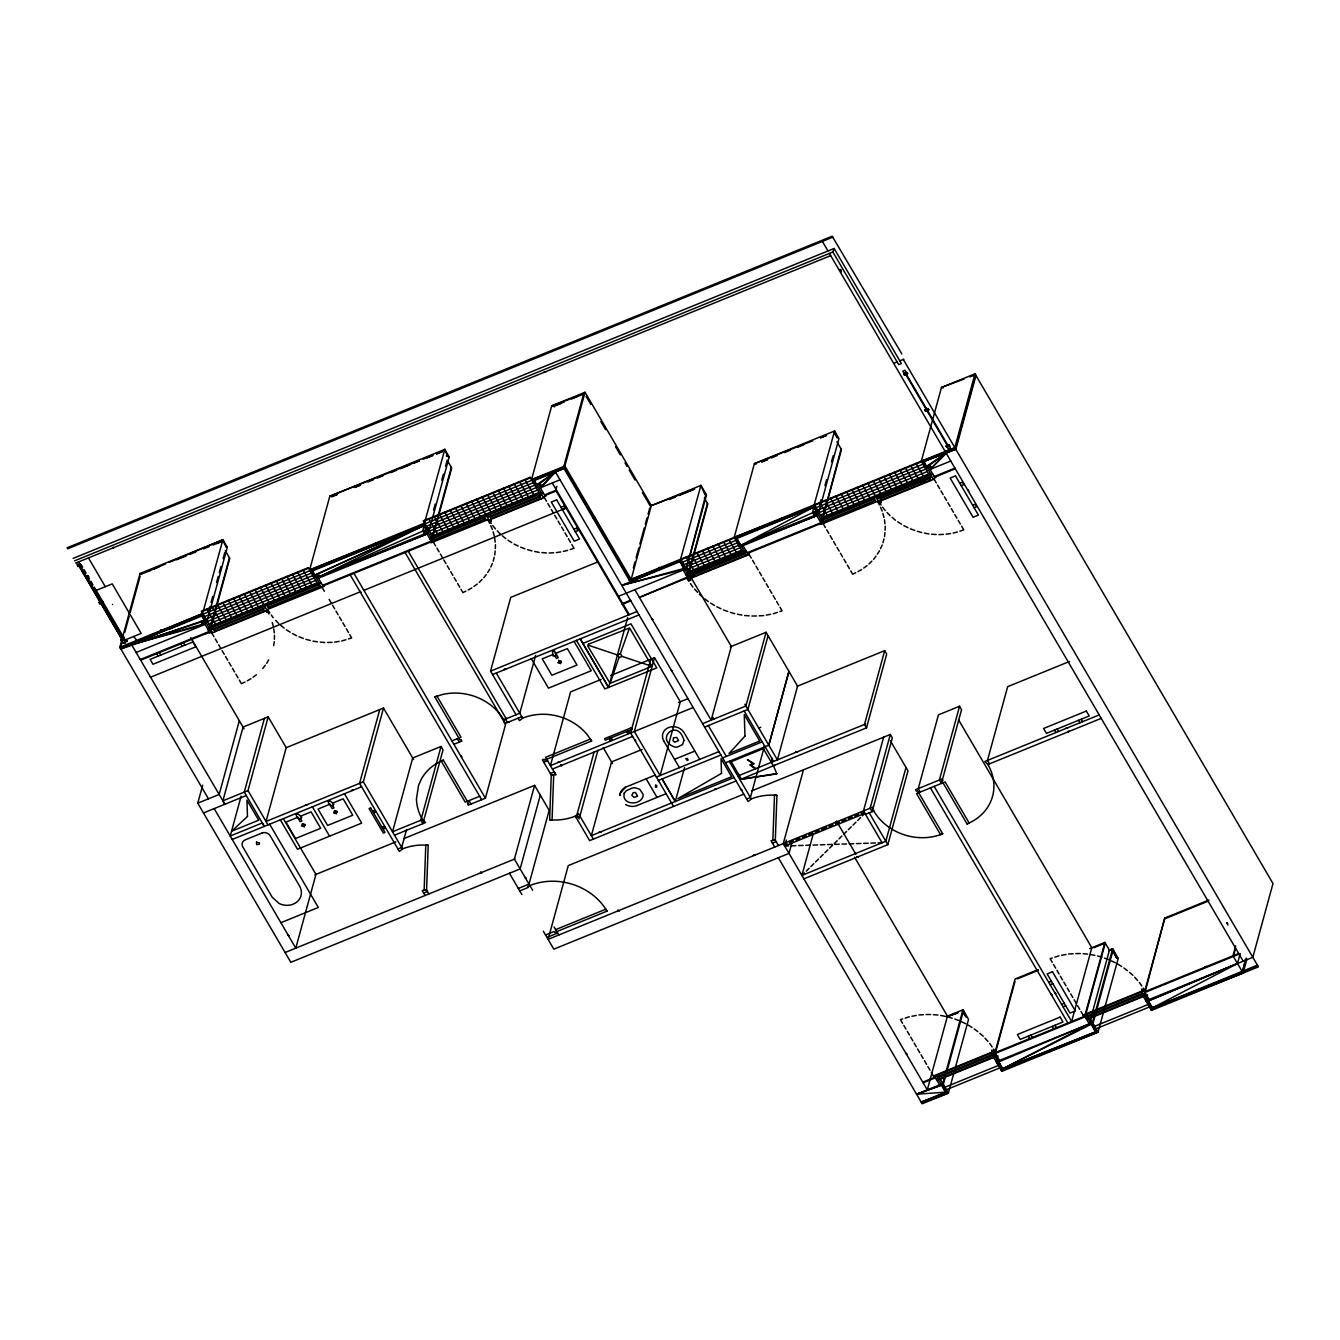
<?xml version="1.0" encoding="UTF-8"?>
<svg xmlns="http://www.w3.org/2000/svg" width="1340" height="1340" viewBox="0 0 1340 1340"><rect width="100%" height="100%" fill="white"/><g stroke="black" fill="none" stroke-linecap="round" stroke-linejoin="round"><path stroke-width="1.5" d="M274.399 639.297L274.432 635.277M425.132 895.472L422.267 890.581L426.589 890.028L424.16 889.81L425.785 845.038L428.214 845.272L426.589 890.028L428.884 893.948M555.581 774.453L551.259 774.989L553.688 775.224L552.063 819.98L549.635 819.762L551.259 774.989L542.382 759.813L543.99 759.16L544.559 760.149L591.61 740.986L590.454 739.027L545.564 757.318L555.916 775.023M774.738 847.064L771.003 840.666L775.307 840.13L772.879 839.895L774.503 795.139L776.932 795.357L775.307 840.13L778.473 845.54M495.197 551.008L494.762 554.961M884.953 532.617L884.517 536.569M885.12 530.221L885.221 526.235M495.365 548.613L495.465 544.61M273.661 645.612L274.332 641.693M548.211 474.93L548.747 472.584M493.22 561.125L494.192 557.273M882.976 542.733L883.948 538.881M208.47 798.808L119.863 647.27L140.047 573.503L222.892 539.752L227.297 547.306L207.131 621.056L203.915 622.363L201.05 621.408L120.868 648.979L202.223 614.926L222.892 539.752L169.309 562.365M123.716 636.282L120.433 648.242L202.223 614.926L205.489 620.52L207.131 621.056L202.273 621.827L202.692 624.222L205.087 624.373L206.192 620.386M124.804 632.296L129.159 616.35M130.248 612.363L140.064 576.468M208.37 612.413L209.995 606.434M211.1 602.447L212.725 596.468M216.544 582.515L218.185 576.535M219.274 572.548L220.916 566.569M223.093 558.596L224.735 552.599M229.425 557.708L209.241 631.475L140.281 659.548M140.667 660.184L209.609 632.111L229.793 558.344L225.271 550.606M540.305 795.156L520.138 868.906L290.814 962.304L197.767 803.163L202.675 785.223M239.341 720.702L219.157 794.452L197.767 803.163M119.863 647.27L202.725 613.519L205.489 620.52L131.555 644.624L224.885 804.251L222.876 800.818L243.059 727.067L268.184 716.833L286.107 747.502M241.133 796.161L230.229 836.026L262.288 822.961L264.298 826.395L244.265 792.107L264.432 718.357M268.034 824.87L248.001 790.583L268.184 716.833M329.808 496.219L309.624 569.986L312.505 570.924L423.758 525.615L444.813 449.386L329.808 496.219L419.085 460.809M427.56 529.099L427.008 533.99L318.418 578.227M444.31 450.793L444.813 449.386L449.218 456.923L429.034 530.69L426.17 529.736L423.758 525.615L318.116 573.738L317.245 576.217L314.046 577.523L312.505 570.924L314.9 575.044L317.748 574.793L317.882 577.322L427.008 533.99L428.649 528.01M433.557 510.071L435.182 504.091M441.731 480.172L443.373 474.193M445.55 466.219L447.192 460.24L451.714 467.978L431.53 541.729L322.94 585.965L317.245 576.217L314.531 576.1L311.265 570.522L424.127 524.56L427.393 530.138L422.954 531.042L317.882 577.322L426.472 533.086L424.613 533.856L422.954 531.042L423.758 525.615L311.265 570.522L314.046 577.523M379.756 709.58L359.589 783.347L399.37 851.403L402.536 848.907A51.339 44.471 15.3 0 1 421.564 845.038L428.214 845.272M363.324 781.823L383.508 708.056L286.207 747.687L266.04 821.437L363.324 781.823L402.536 848.907M451.329 467.342L431.162 541.092L322.572 585.329M406.59 829.494L401.682 847.433L397.947 848.957M441.028 746.464L420.861 820.231L422.854 823.648L443.038 749.898L441.028 746.464L412.703 758.005L392.519 831.771L422.452 819.577L425.534 822.559L394.529 835.188M516.051 714.773L490.541 671.139L510.724 597.389L597.456 562.063M556.82 486.37L555.731 490.356L628.561 614.926M585.044 392.268L651.324 505.632L631.14 579.382L564.877 466.035L585.044 392.268L551.712 405.853L531.544 479.603L534.409 480.557L564.006 468.498L533.186 480.139L535.95 487.14L539.149 485.834L540.02 483.355L555.681 471.898M479.653 796.278L465.215 802.158L441.178 761.019L443.306 760.149L468.498 803.246L467.442 803.682L468.296 805.156L485.398 798.188L505.582 724.421L404.613 551.745M535.615 655.428L519.786 713.249L503.756 719.781A51.355 44.488 15.3 0 0 442.133 694.589L434.813 696.934L460.005 740.015L461.077 739.58L461.931 741.054L453.908 744.32M403.541 838.723L534.593 785.357L514.409 859.124L532.583 890.212M633.351 567.858L634.976 561.879M636.081 557.892L638.795 547.926M639.9 543.94L644.255 527.994M645.344 524.007L646.986 518.027M648.074 514.041L649.716 508.061M627.673 617.623L608.578 687.386L580.22 638.862L608.645 687.487M594.173 751.807L576.167 817.601L579.919 816.077L597.908 750.283M650.788 659.23L630.604 732.98L673.551 806.429M704.907 494.494L700.92 485.415L679.882 561.661L621.726 585.346L686.331 568.73L706.515 494.979L700.92 485.415L650.252 506.068L694.639 489.05L679.112 495.515M654.523 657.706L634.339 731.456L660.118 775.525L680.284 701.775L654.523 657.706L610.688 675.544M618.544 596.333L686.331 568.73L705.979 494.058M707.453 503.371L687.269 577.138L639.381 597.439L687.655 577.774L707.822 504.007L704.337 498.044M675.276 801.488L662.111 778.959L675.276 801.488L684.556 767.586M730.3 646.851L766.078 632.279L745.894 706.029L702.596 723.667M768.071 635.713L747.904 709.463L704.606 727.101M621.726 585.346L684.74 568.26L680.754 559.182L689.916 574.843L743.365 553.085L734.203 537.407L754.387 463.657L834.569 430.994L813.514 507.24L812.71 512.65L814.368 515.465L816.764 515.615L818.405 509.635M819.494 505.649L821.119 499.669M824.938 485.717L826.579 479.72M831.487 461.781L833.128 455.801M747.519 553.386L821.286 523.354L841.085 448.95M764.587 745.693L750.4 797.518L746.665 799.042M725.727 762.745L768.792 745.207L788.908 671.323M768.792 745.207L788.975 671.457M771.354 762.36L772.443 758.373M803.464 769.83L783.28 843.58L927.28 1089.889L947.464 1016.122L854.585 857.248M788.657 845.892L784.721 846.026L786.362 840.046M792.292 841.419L789.009 853.379L553.822 949.172L543.37 931.283M905.991 767.468L885.824 841.235L801.889 875.405L813.346 833.547M797.233 686.264L884.685 650.654L864.518 724.421L866.511 727.838L773.364 765.777L763.348 748.641L731.271 761.706L741.389 779.227L776.882 773.917L773.565 766.011M866.511 727.838L886.695 654.087L884.685 650.654M929.407 475.08L921.3 461.211L941.467 387.461L974.984 373.81L954.817 447.56L630.068 579.818L680.251 560.589L684.74 568.26M955.387 448.548L921.3 461.211L922.942 461.764L955.387 448.548L975.57 374.781M1243.202 961.216L946.191 453.205L929.776 464.98L928.905 467.459L925.705 468.766L922.942 461.764L955.822 449.285L975.989 375.518M883.646 737.168L863.479 810.934L882.072 842.76L878.152 842.894M751.422 791.019L890.329 734.454L870.146 808.204L872.156 811.638L873.764 810.985A51.372 44.488 15.3 0 0 942.707 833.815L917.515 790.734L916.443 791.169L915.589 789.696L942.053 778.925L942.908 780.399L941.836 780.835L967.028 823.916L969.172 823.045L945.119 781.923L916.526 793.565L940.579 834.703L942.707 833.832M803.899 878.839L887.817 844.652L908.001 770.902L890.43 740.853M959.557 706.247L939.374 780.014L941.384 783.448L961.55 709.681L959.557 706.247L938.436 714.856L918.252 788.607L920.262 792.041M962.957 1009.807L942.791 1083.574L916.594 1094.227L945.487 1092.167L948.368 1093.122L968.552 1019.355L962.957 1009.807L946.124 1016.675M939.976 1078.767L948.368 1093.122L921.602 1102.803L946.727 1092.569L943.31 1084.479L963.494 1010.712L962.422 1011.147L965.118 1015.753M1038.031 969.658L1015.1 979.004L994.917 1052.754L1084.73 1016.189L1104.897 942.422L1089.621 948.653M1014.933 981.634L995.302 1053.391L1085.099 1016.825L1105.282 943.058L1093.809 947.732M997.881 1055.82L996.24 1061.799L1092.452 1022.604L1112.636 948.854L1108.783 950.428M993.426 1056.992L1001.818 1071.347L1002.689 1068.868L998.635 1061.95L996.759 1062.704L997.865 1058.717M1089.654 1017.814L1098.046 1032.168L1096.405 1031.616L1002.689 1068.868L998.635 1061.933L997.831 1062.268L1001.818 1071.347L1098.046 1032.168L1118.213 958.401L1112.636 948.854L1108.8 950.462M1208.965 900.045L1164.778 918.034L1144.595 991.801L1238.679 953.477M1145.516 990.444L1164.778 918.034M1147.543 994.866L1145.918 1000.846L1252.816 957.296L1273 883.546L974.984 373.81M1147.526 997.764L1146.437 1001.75L1147.509 1001.315L1151.998 1008.97L1151.495 1010.394L1143.104 996.039M1235.698 945.839L1232.967 955.805L1243.084 973.091L1151.998 1008.97L1148.313 1000.98L1146.437 1001.75L1237.49 963.544L1240.22 953.577M1144.963 992.438L1233.353 956.442L1235.53 948.469M1245.346 959.423L1242.498 972.12L1152.367 1007.915L1151.998 1008.97L1257.825 965.872M1242.498 972.12L1246.317 958.167M1243.084 973.091L1246.903 959.139M815.156 515.146L813.95 513.053L818.79 512.299L813.95 513.053L814.368 515.465L818.79 512.299L838.974 438.532L834.569 430.994L834.066 432.418L837.332 437.996L834.569 430.994M610.538 682.11L618.996 657.505M168.455 628.678L202.223 614.926L120.868 648.979M314.9 575.044L318.116 573.738L319.757 576.552L423.758 525.615L314.9 575.044L314.531 576.1L317.748 574.793L318.953 576.887L317.882 577.322M776.932 795.357A51.406 44.521 15.3 0 0 751.254 798.992L748.089 801.488L555.447 471.981L536.821 484.661L535.95 487.14M950.78 461.027L930.077 469.452L946.191 453.205L926.576 466.286L925.705 468.749M216.728 543.554L222.406 541.176L222.892 539.752L224.969 545.011M700.435 486.839L700.92 485.415M832.877 252.004L834.117 248.47L901.385 363.542L898.704 364.631L832.877 252.004L74.588 560.823M620.303 653.702L629.096 629.214M879.543 550.774L877.399 554.157M490.775 566.988L492.433 563.37M489.787 569.165L487.643 572.548M880.531 548.596L882.189 544.978M266.744 663.3L268.67 659.799M486.253 574.542L483.824 577.758M876.008 556.15L873.579 559.366M262.791 668.426L265.286 665.226M540.322 487.844L555.447 471.981L540.322 487.844L560.036 479.82M930.077 469.452L946.191 453.205M479.218 582.414L482.099 579.5M622.028 656.399L619.147 657.572L617.606 654.925L620.487 653.753L622.028 656.399L650.503 665.829M868.973 564.023L871.854 561.125M801.889 875.405L804.436 872.909M810.884 866.561L813.799 863.697M815.558 861.955L818.489 859.074M820.231 857.349L823.162 854.468M829.594 848.136L832.525 845.255M838.957 838.924L841.889 836.043M857.684 820.482L860.598 817.618M862.357 815.876L864.903 813.38L865.473 814.351L872.156 811.638L892.34 737.871L890.329 734.454M806.194 871.184L809.125 868.303M824.921 852.743L827.835 849.861M834.284 843.53L837.198 840.649M843.631 834.318L846.562 831.437M848.321 829.711L851.235 826.83M852.994 825.105L855.925 822.224M256.409 674.774L253.026 677.236M471.898 587.942L468.163 589.985M473.941 586.468L477.325 584.022M861.654 569.55L857.935 571.594M863.697 568.076L867.08 565.648M250.948 678.66L247.331 680.821M133.715 636.466L136.697 640.403M1108.967 950.747L1112.636 948.854M1002.689 1068.868L1092.452 1022.604L1091.112 1024.279L1002.689 1068.868L1096.405 1031.616L1092.988 1023.525L1113.172 949.759L1116.572 957.865L1118.213 958.401M465.868 591.124L462.92 592.598L460.994 589.298M855.624 572.75L852.676 574.224L850.749 570.907M245.019 681.96L241.434 683.718L239.291 680.05M563.57 467.76L630.269 581.861L680.251 560.589L683.936 568.579L686.331 568.73M148.271 571.259L155.926 568.026M159.745 566.401L165.49 563.989M202.725 613.519L120.433 648.242L122.041 647.589M996.776 1062.704L1092.251 1022.705M1148.313 1000.98L1237.49 963.544L1152.367 1007.915L1148.313 1000.98L1152.367 1007.915L1257.406 965.135M536.821 484.661L539.652 484.427L541.662 486.169L540.02 483.355L536.821 484.661L534.409 480.557L536.452 485.733L539.149 485.834L544.844 495.582L556.1 490.993M926.576 466.286L929.776 464.98L931.434 467.794L929.558 468.548L929.407 466.035L926.576 466.286L924.165 462.166L926.208 467.342L928.905 467.459L934.617 477.191L955.303 468.766M943.31 1084.479L916.594 1094.227L943.31 1084.479L941.434 1085.233L945.487 1092.167L921.166 1102.066L946.727 1092.569L942.238 1084.914L945.487 1092.167M1091.916 1023.961L1092.988 1023.525L1091.112 1024.279L1095.165 1031.214L1091.916 1023.961L1096.405 1031.616L1002.32 1069.923L997.831 1062.268M67 547.842L832.173 236.209L901.837 353.928M67.57 548.831L832.894 237.13M73.147 558.378L834.117 248.47M75.877 563.018L78.49 561.845L79.914 564.291M78.541 561.929L830.683 255.622M77.636 564.91L79.78 564.039M77.971 566.602L79.043 566.167L99.964 601.962L98.892 602.397M81.439 565.178L80.099 565.731L101.019 601.526L102.359 600.973M96.195 590.404L112.225 583.871L141.186 633.418L125.156 639.951L94.269 587.121M150.13 570.606L140.616 574.475L140.047 573.503M153.933 569.065L159.627 566.736M176.746 559.768L186.26 555.899M190.062 554.341L195.774 552.013M203.379 548.914L209.09 546.603M212.892 545.045L222.406 541.176M337.194 494.427L331.449 496.755L337.261 494.443M354.397 487.408L360.142 485.08M367.797 481.965L373.525 479.619M377.361 478.062L383.089 475.733M390.744 472.618L396.489 470.273M400.308 468.715L409.873 464.829M413.708 463.255L419.437 460.927M427.091 457.811L432.837 455.466M436.656 453.908L442.401 451.58L436.538 453.875M564.375 401.899L555.195 405.635L561.058 403.474M571.711 398.918L577.222 396.673M578.059 396.322L583.754 394.01M103.079 602.196L99.612 603.62L99.043 602.631L102.694 601.543M99.746 603.854L100.818 603.419L121.739 639.214L120.684 639.649M103.23 602.447L101.89 603L122.811 638.795L124.151 638.242M124.302 638.493L120.818 639.9L121.387 640.889L124.603 639.582L124.034 638.594M125.541 641.324L127.267 640.604M123.213 642.865L125.357 641.994M201.67 611.727L308.585 568.194M423.574 521.344L530.489 477.81M564.877 466.035L531.544 479.603L564.375 467.442L533.186 480.139L536.452 485.733L539.652 484.427L539.802 486.939L541.662 486.185M203.111 614.172L310.009 570.639M425.014 523.806L531.913 480.256M204.534 616.618L311.45 573.085M426.438 526.252L533.354 482.702M205.958 619.063L312.873 575.53M427.879 528.697L534.777 485.164M204.568 623.469L202.692 624.222L201.05 621.408L204.25 620.102L202.223 614.926M207.398 621.525L314.314 577.976M429.303 531.143L536.218 487.609M136.144 652.463L205.087 624.373L131.555 644.624L202.692 624.222M208.822 623.971L315.738 580.421M430.743 533.588L537.642 490.055M210.263 626.417L317.161 582.883M432.167 536.034L539.082 492.5M209.224 628.041L319.339 583.185M431.128 537.658L541.243 492.819M321.231 583.017L207.901 629.18L209.241 633.167L212.189 631.978L210.045 628.309M429.805 538.797L543.135 492.651M210.899 629.767L265.421 607.573M487.325 517.19L541.863 494.979M213.881 629.767L263.595 609.516M490.306 517.19L540.02 496.939M544.476 494.946L556.435 490.072M320.796 586.836L268.419 608.159L266.694 605.228M433.657 540.857L486.052 519.535L484.326 516.587M214.735 631.24L264.449 610.99M491.16 518.664L540.874 498.413M211.82 633.033L267.933 610.169L269.826 612.899M487.81 519.719L488.246 520.456L544.375 497.592M266.493 612.011L267.347 611.66M490.005 520.975L490.859 520.624M893.663 363.341L897.13 361.934M899.81 360.845L903.813 359.204M560.957 507.207L563.638 506.118L565.061 508.564L562.381 509.652M150.599 677.202L360.142 591.861M363.894 590.337L566.049 508.011M904.131 373.324L906.275 372.453M906.225 375.2L905.522 374.58C900.564 376.272 911.25 371.934 906.594 374.145L906.761 374.982M592.9 517.944L594.776 517.173M573.838 529.25L576.518 528.161L577.942 530.606L575.262 531.695M669.414 499.468L675.226 497.106M761.74 461.865L767.452 459.536M771.254 457.995L776.966 455.667M784.57 452.568L790.282 450.24M797.903 447.141L803.615 444.813M820.75 437.845L826.462 435.517M925.689 408.499L925.856 409.353C921.2 411.564 931.886 407.209 926.928 408.918L926.225 408.281M927.414 411.447L926.711 410.81C921.752 412.519 932.439 408.164 927.783 410.375L927.933 411.229M946.877 444.729L947.028 445.583C942.372 447.794 953.058 443.44 948.1 445.148L947.413 444.512M948.502 449.235L950.646 448.364M681.055 559.684L734.504 537.926M814.687 505.264L921.585 461.731M629.281 580.153L629.85 581.125L680.251 560.589M682.479 562.147L735.928 540.372M816.11 507.709L923.025 464.176M683.903 564.592L737.369 542.817M817.551 510.155L924.449 466.621M685.343 567.038L738.792 545.263M818.975 512.617L925.89 469.067M685.795 567.825L683.936 568.579L679.882 561.661M822.492 518.614L814.385 504.761L817.149 511.746L813.514 507.224L737.084 538.362L740.333 545.615L735.844 537.96L741.12 545.296L812.71 512.65L817.149 511.746L813.882 506.168L734.203 537.407L735.844 537.96L739.261 546.05L816.228 514.711L816.764 515.615L739.781 546.955M929.558 468.548L931.434 467.794M686.767 569.483L740.233 547.708M820.415 515.062L927.313 471.512M688.207 571.929L741.656 550.17M821.839 517.508L928.754 473.975M688.861 573.051L742.31 551.276M820.884 519.267L930.999 474.427M685.929 574.827L745.794 550.455M819.561 520.406L932.891 474.26M689.631 574.374L743.097 552.616M876.728 498.179L930.178 476.42M686.784 576.301L746.665 551.929M931.618 476.605L877.097 498.798L930.462 476.889L929.675 475.566M622.011 603.72L630.453 600.27M747.151 552.75L820.918 522.717M934.231 476.554L954.918 468.129M689.765 576.301L744.822 553.872M880.062 498.798L929.776 478.548M622.38 604.357L630.822 600.906M690.954 576.434L692.964 575.614M823.43 522.483L875.807 501.143L874.099 498.195M921.15 482.685L923.159 481.864M687.269 578.83L690.217 577.641L688.073 573.956M748.742 553.805L745.811 554.995L743.667 551.326M690.619 577.774L745.693 555.346M880.933 500.272L930.63 480.022M686.851 578.093L687.705 579.567L749.177 554.525M877.566 501.328L878.001 502.065L934.131 479.201M689.464 580.086L690.318 579.751M879.76 502.584L880.615 502.249M490.541 671.139L637.019 611.492M434.813 696.934L436.941 696.063L460.994 737.184L451.898 740.886M959.792 483.254L962.472 482.166L963.896 484.611L961.216 485.7M492.55 674.573L639.013 614.909M552.75 654.59L542.264 658.861L551.862 675.26L576.987 665.042L567.389 648.627L555.748 653.384M582.883 643.418L630.989 623.837L656.751 667.906L604.843 688.911L576.468 640.386M557.792 662.697L559.132 662.144M560.12 661.742L561.46 661.206M222.876 800.818L248.001 790.6M203.496 812.961L246.259 795.541M972.673 505.281L975.352 504.192L976.776 506.637L974.096 507.726M601.141 679.43L570.606 691.875L550.422 765.643L693.149 707.52M521.796 716.666L504.694 723.634L503.756 719.781M591.61 740.986L587.288 734.772A51.372 44.488 15.3 0 0 522.667 718.139L519.485 720.652L518.061 718.19M232.222 839.46L361.582 786.764M297.597 817.383L285.956 822.124L295.554 838.522L320.679 828.288L311.081 811.889L300.596 816.16M329.673 804.318L318.032 809.058L327.613 825.457L352.738 815.222L343.157 798.824L332.672 803.096M301.483 825.943L302.823 825.406M303.812 825.005L305.135 824.452M333.56 812.894L334.899 812.341M335.871 811.94L337.211 811.404M678.442 702.529L687.923 698.659M543.822 762.259L547.558 760.735M552.432 769.059L632.614 736.414M550.405 773.532L554.14 772.007M314.9 874.836L395.836 841.872M642.078 749.462L611.543 761.907L591.359 835.658L734.086 777.535M674.556 759.344L694.857 751.07M280.897 922.691L318.317 907.465L269.642 824.217M758.775 728.072L760.785 727.252M624.892 787.451L655.226 775.106M656.365 777.049L718.91 751.589M658.375 780.483L720.92 755.006M549.635 819.762A51.372 44.488 15.3 0 0 575.312 816.127L578.478 813.631L593.369 839.091M722.629 757.954L762.192 741.841M636.969 805.558L666.097 793.699M423.708 893.026L427.443 891.502M285.085 952.505L514.811 858.957M737.821 776.011L865.59 723.985M736.096 780.969L589.617 840.615L575.312 816.127M739.831 779.444L776.781 773.532M740.099 779.629L774.704 765.24M743.7 794.168L568.26 865.606L548.094 939.374L872.826 807.115L873.764 810.985M1069.303 661.558L1007.663 686.666L987.479 760.417L989.49 763.85L1101.212 718.357M518.312 888.453L529.015 884.099L549.182 810.332L534.593 785.357M519.753 890.899L528.295 887.415L527.726 886.427L529.87 885.556A57.503 49.798 15.3 0 1 607.02 911.133L605.881 909.173L555.631 929.625M545.514 934.968L554.056 931.484L554.643 932.456L607.02 911.133M772.426 843.111L776.162 841.587M546.938 937.414L557.641 933.059M1099.202 714.923L984.816 761.505L987.881 764.504A51.372 44.488 15.3 0 1 967.028 823.916M784 844.803L787.082 843.563M789.478 842.575L793.498 840.951M795.893 839.962L799.913 838.337M802.308 837.349L806.328 835.725M808.724 834.736L812.744 833.111M815.139 832.123L819.142 830.499M821.554 829.51L826.629 827.45M829.041 826.462L833.044 824.837M835.457 823.849L839.46 822.224M841.872 821.236L845.875 819.611M848.287 818.623L852.29 816.998M854.702 816.01L858.705 814.385M861.118 813.397L864.183 812.157M784.721 846.026L864.903 813.38M987.881 764.504L989.49 763.85M1017.378 978.853L1038.4 970.294M1165.147 918.671L1207.407 901.468M1048.734 982.337L1051.398 981.249M1050.158 984.8L1052.838 983.694M1061.615 1004.38L1064.278 1003.292M1063.039 1006.826L1065.719 1005.737M992.253 1050.778L993.107 1050.443M1141.915 989.825L1142.785 989.473M933.394 1076.003L994.866 1050.962L995.721 1052.436M1083.072 1015.033L1144.544 990.009L1145.399 991.466M936.895 1075.182L991.952 1052.754M1086.556 1014.229L1141.613 991.801M933.829 1076.724L936.76 1075.534L938.904 1079.202M995.302 1051.699L992.354 1052.888L994.498 1056.556M1083.491 1015.77L1086.438 1014.581L1088.582 1018.249M1144.963 990.746L1142.032 991.935L1144.176 995.603M922.757 1082.15L935.052 1077.142M976.341 1060.325L978.334 1059.505M937.749 1076.64L992.806 1054.228M1087.427 1015.687L1142.484 993.275M1233.353 956.442L1239.048 954.114M923.126 1082.787L935.421 1077.779M935.906 1078.6L995.788 1054.228M1085.584 1017.646L1145.449 993.275M936.777 1080.074L996.642 1055.686M1086.438 1019.12L1146.32 994.732M940.261 1079.253L993.711 1057.478M1089.939 1018.3L1143.389 996.525M944.934 1087.243L998.384 1065.467M1094.612 1026.289L1148.062 1004.514M946.358 1089.688L999.824 1067.913M1096.036 1028.735L1149.486 1006.96M948.368 1093.122L922.171 1103.792L778.322 857.734M354.715 487.475L360.544 485.147M422.954 459.268L432.669 455.416M761.857 461.898L767.669 459.587M1098.046 1032.168L1002.32 1069.94L998.635 1061.95M812.693 440.793L754.387 463.657L756.028 464.193M820.465 437.744L826.294 435.467M739.261 546.05L816.764 515.615L741.12 545.296L813.514 507.24L735.844 537.96L813.882 506.168L815.926 511.344L812.71 512.65L815.591 513.605L821.286 523.354L841.47 449.587L836.947 441.848M955.822 449.285L922.942 461.764L926.208 467.342L929.407 466.035L930.63 468.112L929.776 464.98M576.82 396.54L551.712 405.853L554.593 406.791M964.197 379.002L941.467 387.461L943.109 387.997M969.875 376.892L973.677 375.485M957.765 1012.805L948.218 1016.29L957.799 1012.856M570.136 549.551L574.006 548.278L571.862 544.61M957.413 531.98L953.142 533.035M773.247 613.754L777.401 612.397M779.897 611.576L782.091 610.839L780.014 607.288M1054.848 957.179L1059.002 955.822M905.17 1018.132L909.324 1016.775M567.658 550.371L563.37 551.427M959.909 531.159L963.762 529.886L961.618 526.218M1052.352 958L1050.141 958.736L1052.218 962.288M902.691 1018.953L900.48 1019.69L902.557 1023.241M345.954 639.75L341.734 640.956M348.45 638.946L351.666 637.924L349.723 634.607M201.05 621.408L205.489 620.52L202.273 621.827L203.496 623.904L203.915 622.363L209.609 632.111M1061.615 955.303L1065.987 954.482M911.937 1016.256L916.309 1015.435M560.756 551.913L556.351 552.616M950.512 533.521L946.107 534.225M766.262 615.094L770.634 614.273M1068.6 953.996L1073.105 953.728M918.938 1014.95L923.444 1014.682M763.632 615.579L759.127 615.847M334.699 642.111L339.104 641.391M549.149 553.018L553.655 552.767M938.904 534.627L943.41 534.375M756.43 615.998L751.908 616.031M1075.819 953.577L1080.341 953.544M926.141 1014.531L930.663 1014.497M791.37 845.808L795.893 845.657M798.59 845.557L803.112 845.406M805.826 845.322L810.348 845.172M813.062 845.071L817.584 844.92M820.298 844.837L824.82 844.686M827.517 844.585L832.04 844.434M834.753 844.351L839.276 844.2M841.989 844.1L846.512 843.949M849.225 843.865L853.731 843.714M856.444 843.614L860.967 843.463M863.68 843.379L868.203 843.229M870.916 843.128L875.439 842.977M324.783 642.53L320.243 642.145M327.496 642.463L332.019 642.363M427.008 533.99L424.613 533.856L424.194 531.444L429.034 530.69L424.194 531.444L425.4 533.521L425.835 531.997L431.53 541.729M931.635 534.208L936.174 534.526M541.879 552.582L546.419 552.918M744.638 615.512L749.177 615.847M1083.072 953.728L1087.611 954.063M933.394 1014.698L937.933 1015.017M317.513 641.827L313.007 641.156M921.719 532.549L917.314 531.277M924.416 533.086L928.905 533.973M531.947 550.941L527.558 549.668M534.643 551.477L539.149 552.365M734.739 613.67L730.35 612.346M737.419 614.206L741.924 615.094M1090.325 954.465L1094.813 955.37M940.647 1015.435L945.152 1016.323M947.849 1016.859L952.221 1018.182M1097.51 955.906L1101.899 957.229M305.889 639.331L310.327 640.47M914.701 530.406L910.413 528.814M446.337 455.969L449.218 456.923M727.737 611.476L723.433 609.918M524.945 548.797L520.657 547.189M225.673 546.754L227.297 547.306M1104.512 958.1L1108.817 959.641M954.834 1019.053L959.139 1020.611M589.131 645.495L617.572 655.025M299.055 636.735L303.292 638.476M296.509 635.696L292.505 633.552M903.83 525.665L907.95 527.625M716.833 606.785L720.954 608.745M514.074 544.057L518.195 546.017M1111.296 960.83L1115.416 962.79M961.618 1021.784L965.738 1023.743M290.16 632.179L286.325 629.783M708.341 601.593L704.79 598.88M710.619 603.067L714.438 605.496M507.961 540.171L511.763 542.616M1117.811 964.063L1121.613 966.509M1123.908 967.966L1127.459 970.679M968.133 1025.016L971.952 1027.462M974.23 1028.936L977.781 1031.632M897.716 521.796L901.535 524.225M755.961 768.624L750.903 765.073L754.152 763.75L747.368 759.646L753.013 763.599L749.764 764.939L755.375 768.858M280.697 625.361L284.214 628.125M500.289 534.04L497.257 530.875M890.045 515.649L887.013 512.483M892.088 517.374L895.505 520.255M702.73 597.171L699.346 594.273M1129.503 972.404L1132.903 975.285M502.332 535.766L505.75 538.63M979.842 1033.358L983.225 1036.255M275.705 620.386L278.737 623.569M985 1038.199L987.949 1041.431M885.238 510.54L882.524 507.173M1134.678 977.245L1137.626 980.478M694.622 589.097L697.571 592.33M495.482 528.931L492.768 525.548M654.958 569.684L656.181 571.309M271.3 615.01L273.176 617.723M989.691 1043.391L992.119 1046.942M993.576 1049.069L994.866 1050.962M878.805 501.746L881.067 505.029M1139.369 982.438L1141.781 985.989M1143.255 988.116L1144.544 990.009M687.705 579.567L688.995 581.46M690.452 583.587L692.881 587.138M489.05 520.121L491.311 523.421M167.802 627.74L168.941 629.398L201.854 615.998L204.25 620.102M903.277 359.422L1258.411 966.844L1151.495 1010.394L1147.509 1001.315M907.515 373.458L906.946 372.486L903.746 373.793L904.316 374.764M928.134 408.717L928.704 409.705M949.323 444.964L949.893 445.935L946.676 447.242L946.107 446.254M906.409 372.704L904.986 370.259L902.842 371.13L904.282 373.575M949.356 446.153L950.78 448.599L948.653 449.469L947.212 447.024M906.192 374.011L947.983 445.5M1226.921 923.193L1227.993 925.035M905.656 374.228L947.447 445.718M924.918 410.023L925.505 411.012M840.431 270.01L841.503 271.853M822.375 241.418L827.969 250.965M829.393 253.411L945.186 451.48M1081.213 719.228L1082.636 721.674M1078.533 720.317L1079.956 722.763M935.404 476.873L935.839 477.609L932.908 478.799L930.747 475.131M933.695 478.481L936.275 482.886M937.565 485.08L939.708 488.765M940.998 490.959L943.142 494.628M944.432 496.839L946.576 500.507M947.866 502.718L950.026 506.386M951.3 508.597L953.46 512.265M954.733 514.459L956.894 518.144M958.184 520.339L960.328 524.007M927.313 468.112L931.283 474.913M929.206 477.576L930.932 480.507M915.957 463.389L924.047 477.258M924.332 477.744L925.102 479.067M910.597 465.566L918.704 479.435M918.989 479.921L919.759 481.244M905.254 467.744L913.361 481.613M913.646 482.099L914.416 483.422M1057.143 729.01L1058.583 731.472M1054.479 730.099L1055.903 732.561M899.91 469.921L908.018 483.79M908.302 484.276L909.073 485.599M894.567 472.099L902.674 485.968M902.959 486.454L903.729 487.777M889.224 474.276L897.331 488.145M897.616 488.631L898.386 489.954M883.881 476.454L891.988 490.323M892.273 490.808L893.043 492.132M878.538 478.631L886.645 492.5M886.913 492.986L887.7 494.309M873.177 480.809L881.284 494.678M881.569 495.163L882.34 496.487M879.492 497.827L881.218 500.758M880.246 501.16L878.973 501.679M879.978 501.26L881.017 502.902L879.241 501.562M867.834 482.986L875.941 496.855M876.226 497.324L878.37 501.009L820.918 524.409L820.482 523.672M862.491 485.164L870.598 499.033M857.148 487.341L865.255 501.21M851.805 489.519L859.912 503.388M1144.159 991.064L1149.117 999.54M1143.573 990.394L1142.3 990.913M1143.305 990.511L1141.529 989.171L1142.568 990.813M1144.712 995.385L1147.526 1000.193M1141.328 991.315L1143.053 994.247M846.461 491.696L854.568 505.565M1113.892 953.259L1116.572 957.865M1104.897 942.422L1109.436 950.16L1089.253 1023.911L1084.294 1015.452M841.118 493.874L849.225 507.743M835.775 496.051L843.882 509.92M830.432 498.229L838.522 512.098M958.535 719.798L1091.815 947.749L1071.631 1021.516L934.164 786.379M825.072 500.406L833.179 514.259M819.728 502.584L827.835 516.436M821.705 519.535L823.849 523.22M817.199 512.952L821.169 519.753M823.48 524.275L825.406 527.575M826.696 529.786L828.84 533.454M830.13 535.648L832.291 539.333M833.564 541.528L835.725 545.212M837.014 547.407L839.158 551.075M840.448 553.286L842.592 556.954M843.882 559.165L846.026 562.833M847.316 565.044L849.46 568.713M1086.271 1013.727L1087.996 1016.675M1088.047 1018.467L1090.861 1023.274M1053.508 964.482L1055.652 968.15M1056.942 970.361L1059.086 974.029M1060.375 976.24L1062.52 979.909M1063.809 982.103L1065.97 985.788M1067.243 987.982L1069.404 991.65M1070.677 993.861L1072.838 997.529M1074.127 999.74L1076.271 1003.409M1077.561 1005.62L1079.705 1009.288M1080.995 1011.482L1083.926 1016.507M930.412 787.903L1067.896 1023.04M1054.965 1025.268L1056.406 1027.713M1052.285 1026.356L1053.726 1028.802M1030.912 1035.066L1032.336 1037.512M748.323 553.068L751.254 558.077M752.544 560.288L754.688 563.956M755.978 566.167L758.122 569.835M759.412 572.046L761.556 575.714M762.845 577.909L764.989 581.594M766.279 583.788L768.423 587.456M769.713 589.667L771.857 593.335M773.146 595.546L775.291 599.215M776.58 601.426L778.741 605.094M742.996 545.648L747.955 554.124M1028.232 1036.155L1029.673 1038.601M741.389 546.301L744.202 551.108M744.253 552.901L745.978 555.832M728.86 539.585L736.966 553.454M737.251 553.939L738.022 555.263M723.516 541.762L731.623 555.631M731.908 556.117L732.679 557.44M718.173 543.94L726.28 557.808M726.548 558.294L727.335 559.618M766.078 632.279L797.568 686.147L777.384 759.897L744.822 704.204M869.208 812.827L887.817 844.652M712.83 546.117L720.92 559.986M721.205 560.472L721.975 561.795M707.486 548.294L715.577 562.163M715.861 562.649L716.632 563.972M702.127 550.472L710.233 564.341M710.518 564.827L711.289 566.15M994.498 1052.017L999.456 1060.493M993.912 1051.347L992.622 1051.867M993.644 1051.465L991.868 1050.125L992.89 1051.766M995.034 1056.339L997.848 1061.146M991.667 1052.269L993.375 1055.2M696.783 552.649L704.89 566.519M705.175 567.004L705.946 568.311M691.44 554.827L699.547 568.696M699.832 569.165L700.602 570.488M686.097 557.005L694.204 570.874M694.489 571.359L695.259 572.666M836.864 821.772L855.473 853.597M584.558 393.675L583.989 392.704L563.805 466.471L630.654 580.806M586.082 396.305L590.873 404.479M600.806 421.497L605.596 429.671M615.546 446.689L617.639 450.274M618.209 451.262L620.319 454.863M625.01 462.869L627.103 466.471M629.214 470.072L632.363 475.466M632.949 476.454L635.043 480.055M642.413 492.651L647.103 500.657M647.672 501.646L649.766 505.247M688.475 573.135L731.322 646.433L711.155 720.183L634.858 589.701M689.196 575.329L690.904 578.26M684.723 569.383L687.537 574.173M689.949 578.645L688.659 579.181M689.681 578.763L690.703 580.404L688.928 579.064M683.132 570.036L688.073 578.511M824.636 828.254L825.34 829.477M822.844 827.467L823.564 828.69M744.152 710.987L773.649 761.422M936.61 1074.697L938.318 1077.628M938.385 1079.42L941.183 1084.227M934.633 1076.405L939.575 1084.881M903.83 1025.435L905.991 1029.103M907.28 1031.314L909.425 1034.983M910.714 1037.194L912.858 1040.862M914.148 1043.073L916.292 1046.741M917.582 1048.935L919.726 1052.62M921.016 1054.814L923.159 1058.483M924.449 1060.694L926.593 1064.362M927.883 1066.573L930.027 1070.241M931.317 1072.452L934.248 1077.46M712.746 717.269L713.818 719.094M708.341 725.577L726.381 756.43M729.245 761.321L751.254 798.992M552.281 482.969L629.264 614.641M545.648 495.247L546.083 495.984L543.135 497.19L540.992 493.522M699.715 759.395L683.836 732.243A11.625 10.067 15.3 0 0 668.241 727.67A11.625 10.067 15.3 0 0 663.87 741.07M543.94 496.855L546.519 501.26M547.809 503.471L549.953 507.14M551.243 509.351L553.386 513.019M554.676 515.23L556.82 518.898M558.11 521.093L560.254 524.778M561.544 526.972L563.705 530.64M564.978 532.851L567.138 536.519M568.428 538.73L570.572 542.399M537.558 486.487L541.528 493.304M539.451 495.968L541.159 498.899M524.844 479.486L534.007 495.147M519.501 481.663L528.663 497.324M514.158 483.841L523.32 499.502M663.819 740.986L679.413 767.669M508.815 486.018L517.977 501.679M503.471 488.195L512.634 503.857M498.128 490.356L507.274 506.034M492.768 492.534L501.931 508.212M574.073 641.374L591.242 670.754L548.479 688.157L531.31 658.778M487.425 494.711L496.587 510.389M482.082 496.889L491.244 512.567M646.148 778.808L657.019 797.401M489.736 516.218L491.445 519.149M490.49 519.535L489.201 520.071M490.222 519.652L491.244 521.294L489.469 519.954M476.739 499.066L485.901 514.744M486.47 515.716L488.614 519.384L431.162 542.801L430.726 542.063M471.395 501.244L480.557 516.922M555.464 652.898L558.261 657.655L556.418 658.409L554.944 655.88M558.663 660.285L559.366 661.508M559.936 662.496L560.656 663.719M466.052 503.421L475.214 519.099M603.201 747.62L612.514 763.566M460.709 505.599L469.854 521.277M455.349 507.776L464.511 523.454M450.006 509.954L459.168 525.632M444.662 512.131L453.825 527.809M439.319 514.309L448.481 529.987M433.976 516.486L443.138 532.148M428.632 518.664L437.795 534.325M431.949 537.926L434.093 541.594M427.427 531.344L431.413 538.144M433.725 542.667L435.651 545.966M436.941 548.16L439.084 551.846M440.374 554.04L442.518 557.725M443.808 559.919L445.969 563.587M447.242 565.798L449.403 569.466M450.692 571.678L452.836 575.346M454.126 577.54L456.27 581.225M457.56 583.419L459.704 587.104M496.286 673.048L522.65 718.139M578.177 817.065L579.249 818.908M408.248 551.209L506.202 718.776M505.364 719.128L507.357 722.545M375.418 543.186L376.406 544.894M457.258 738.708L459.252 742.142M353.944 573.336L485.398 798.188M350.209 574.86L481.663 799.712M554.056 926.945L558.78 935.019M468.967 800.633L470.977 804.067M509.435 873.261L521.896 894.567M323.744 585.63L324.163 586.367L266.71 609.767L264.566 606.099M322.471 587.975L324.397 591.275M329.121 599.349L331.265 603.034M332.555 605.228L334.699 608.896M335.988 611.107L338.132 614.775M339.422 616.986L341.566 620.655M342.856 622.865L345.017 626.534M346.29 628.728L348.45 632.413M315.637 576.87L319.623 583.67M319.088 583.888L321.231 587.556M302.941 569.852L312.103 585.53M383.508 708.056L413.574 759.495M297.597 572.029L306.743 587.707M292.254 574.207L301.399 589.868M286.911 576.384L296.056 592.045M281.551 578.562L290.713 594.223M276.208 580.739L285.37 596.4M270.864 582.917L280.026 598.578M265.521 585.094L274.683 600.756M260.178 587.272L269.34 602.933M254.834 589.449L263.997 605.111M266.978 610.571L265.689 611.09M266.71 610.672L267.732 612.313L265.957 610.99M263.009 608.544L264.734 611.476M249.491 591.627L258.637 607.288M244.131 593.804L253.293 609.466M238.788 595.982L247.95 611.643M233.445 598.159L242.607 613.821M344.481 793.732L361.666 823.112L297.514 849.242L280.328 819.862M228.102 600.337L237.264 615.998M222.758 602.514L231.921 618.176M217.415 604.692L226.577 620.353M332.538 805.323L334.012 807.853L332.186 808.59L329.389 803.832M334.414 810.482L335.134 811.705M335.703 812.677L336.424 813.899M212.072 606.869L221.217 622.531M206.712 609.047L215.874 624.708M213.294 628.795L215.02 631.726M205.523 621.71L209.509 628.527M211.385 632.296L213.964 636.701M215.254 638.912L217.398 642.58M218.688 644.791L220.832 648.46M222.122 650.67L224.266 654.339M225.555 656.533L227.7 660.218M228.989 662.412L231.133 666.081M232.423 668.292L234.567 671.96M235.857 674.171L238.001 677.839M312.404 806.797L329.59 836.177M300.462 818.388L301.935 820.918L300.11 821.655L297.312 816.898M302.338 823.547L303.058 824.77M303.627 825.742L304.347 826.964M190.783 637.656L244.098 728.86M183.429 642.781L184.853 645.227M283.527 818.941L315.955 874.4L295.772 948.15L214.182 808.606M180.749 643.87L182.19 646.316M159.376 652.58L160.8 655.025M156.696 653.669L158.137 656.114M88.474 557.892L105.307 586.686M125.943 640.168L126.864 641.76M82.678 567.289L81.288 564.944L77.821 566.351L77.251 565.38L80.45 564.073L81.037 565.044M83.951 569.5L86.112 573.168M87.385 575.363L89.546 579.048M90.835 581.242L92.979 584.91M102.242 601.325L102.812 602.313M124.067 639.8L125.491 642.245L123.364 643.116L121.923 640.671M124.955 642.463L125.391 643.2L123.9 642.899M79.697 565.597L122.694 639.146M79.16 565.815L122.158 639.364M76.347 562.716L77.787 565.162M267.146 610.504L268.871 614.021M878.001 502.065L879.409 504.979M880.514 507.257L882.172 511.093M488.246 520.456L489.653 523.37M490.742 525.649L492.417 529.484M963.494 1010.712L966.224 1017.194M444.813 449.386L447.577 456.387M272.238 622.514L273.36 626.467M882.859 513.455L884.015 517.408M493.103 531.846L494.259 535.799M540.02 483.355L540.874 486.504M318.116 573.738L318.953 576.887M781.957 517.96L782.46 519.886M273.728 628.862L274.332 632.882M884.5 519.803L884.936 523.823M494.745 538.194L495.18 542.214M422.452 819.577A51.439 44.538 15.3 0 1 416.439 798.908L418.599 785.139L421.514 778.758A51.322 44.455 15.3 0 1 443.306 760.149M637.053 805.524A11.608 10.067 15.3 0 1 625.629 804.586M683.886 740.501L682.546 744.588L677.303 747.117A6.867 5.946 15.3 0 1 673.601 746.648C655.863 739.01 675.645 719.697 682.864 737.268A9.765 8.459 15.3 0 1 683.886 740.501M304.297 824.854L304.264 825.825L302.371 825.641L303.376 824.301L304.297 824.854M336.373 811.806L336.34 812.76L334.447 812.576L335.452 811.236L336.373 811.806M558.73 661.424L560.589 662.563L558.73 661.424M686.097 758.742L687.085 760.433L688.157 759.998L687.169 758.306L686.097 758.742M637.505 796.128L634.105 797.451L631.81 795.29L633.083 792.761L635.344 792.426A25.46 22.043 15.3 0 1 637.505 796.128M620.386 792.962L620.018 795.524A11.608 10.067 15.3 0 1 625.579 787.183L620.386 792.962M836.378 821.319L837.534 821.889L836.378 821.319M975.838 1059.873L977.011 1060.443L975.838 1059.873M113.917 547.541L112.644 547.658L113.917 547.541M162.157 630.034L160.867 630.152L162.157 630.034M206.595 633.334L205.322 633.452L206.595 633.334M315.838 588.846L314.565 588.964L315.838 588.846M505.515 669.28L504.242 669.397L505.515 669.28M559.651 761.874L558.378 761.991L559.651 761.874M617.924 910.279L619.097 910.848L617.924 910.279M1206.603 966.542L1205.33 966.676L1206.603 966.542M306.843 804.821L305.57 804.938L306.843 804.821M854.987 853.144L856.143 853.714L854.987 853.144M856.98 856.578L858.153 857.148L856.98 856.578M923.746 481.613L922.473 481.73L923.746 481.613M1067.662 727.771L1066.389 727.888L1067.662 727.771M1069.136 731.422L1067.863 731.54L1069.136 731.422M352.99 790.265L351.716 790.382L352.99 790.265M408.851 550.975L407.561 551.092L408.851 550.975M545.631 371.716L544.358 371.833L545.631 371.716M480.557 872.256L481.73 872.826L480.557 872.256M506.805 718.542L505.532 718.659L506.805 718.542M507.709 721.757L508.882 722.327L507.709 721.757M560.572 765.106L561.728 765.676L560.572 765.106M599.499 831.705L600.672 832.274L599.499 831.705M716.029 789.126L714.756 789.26L716.029 789.126M660.151 567.574L658.878 567.691L660.151 567.574M693.567 575.363L692.278 575.48L693.567 575.363M754.671 855.238L753.398 855.356L754.671 855.238M796.814 751.991L795.541 752.108L796.814 751.991M373.257 810.784L373.877 812.844L375.971 811.99L374.413 810.315L373.257 810.784M385.267 827.35L383.877 828.941L382.319 827.266L384.413 826.412L385.267 827.35M552.516 651.056L553.035 656.047L556.016 655.779L554.626 650.871L552.516 651.056M624.256 793.096C621.325 804.402 638.761 806.161 642.681 797.317A6.851 5.929 15.3 0 0 642.949 794.051L639.683 789.226L634.959 787.753A9.782 8.459 15.3 0 0 631.358 788.406L626.417 790.65L624.256 793.096M126.931 640.738L125.86 641.173L126.931 640.738M296.341 814.184L296.408 816.077L299.708 819.042L301.785 817.232L298.485 814.268L296.341 814.184M328.417 801.119L328.467 803.012L331.784 805.976L333.861 804.168L330.561 801.203L328.417 801.119M256.526 842.156L256.644 844.669L259.391 844.183L259.323 842.793L256.526 842.156M304.85 825.289L303.075 826.545L301.952 824.636L304.23 824.234L304.85 825.289M336.926 812.224L335.134 813.497L334.029 811.571L336.307 811.169L336.926 812.224M558.663 660.922L558.763 663.015L561.041 662.613L559.936 660.704L558.663 660.922M609.733 738.424L609.834 740.518L612.129 740.115L612.062 738.96L609.733 738.424M629.666 732.444L627.874 733.7L626.752 731.791L627.74 731.087L629.666 732.444M150.281 676.65L151.219 677.504L150.281 676.65M359.824 591.308L360.762 592.163L359.824 591.308M565.731 507.458L566.669 508.312L565.731 507.458M1054.748 992.639L1055.686 993.493L1054.748 992.639M87.703 575.899L88.641 576.736L87.703 575.899M363.559 589.784L364.497 590.639L363.559 589.784M460.759 756.028L461.68 756.882L460.759 756.028M554.525 772.644L555.447 773.498L554.525 772.644M671.357 670.251L672.295 671.106L671.357 670.251M634.708 739.981L635.629 740.836L634.708 739.981M287.866 934.617L288.803 935.471L287.866 934.617M840.096 269.474L841.034 270.312L840.096 269.474M905.874 1053.257L906.812 1054.111L905.874 1053.257M1050.995 994.163L1051.934 995.017L1050.995 994.163M1226.602 922.64L1227.541 923.495L1226.602 922.64M651.793 618.678L652.731 619.532L651.793 618.678M525.129 877.466L526.067 878.32L525.129 877.466M577.858 816.512L578.796 817.367L577.858 816.512M741.087 789.511L742.025 790.365L741.087 789.511M967.715 490.005L968.652 490.859L967.715 490.005M673.585 737.787L672.998 740.534L674.556 742.142A25.443 22.026 15.3 0 0 678.593 740.501L676.75 737.436L673.585 737.787M655.545 785.274L655.478 787.116L656.701 787.233L656.768 785.374L655.545 785.274M744.956 736.129L728.96 753.549L759.73 741.02L744.269 714.572L744.956 736.129M588.411 644.255L587.774 646.048L610.085 683.367L651.977 666.315L629.549 627.957L588.411 644.255M247.465 816.479L231.669 831.202L258.687 820.197L246.945 800.114L247.465 816.479M112.443 604.457L112.51 604.374M721.506 773.364L677.872 798.606L731.623 776.714L721.037 758.607L721.506 773.364M308.284 567.674L201.369 611.224L210.531 626.885L317.446 583.352L308.284 567.674M530.188 477.308L423.289 520.841L432.435 536.503L539.35 492.969L530.188 477.308M424.629 523.136L309.624 569.986L424.127 524.56L426.17 529.736L422.954 531.042L427.393 530.138L424.629 523.136M318.719 584.944L267.933 605.63L268.787 607.104L319.573 586.418L318.719 584.944M483.958 517.659L433.172 538.328L434.043 539.802L484.812 519.116L483.958 517.659M192.876 641.961L150.114 659.381L152.978 664.271L195.74 646.851L192.876 641.961M556.653 499.87L551.309 502.048L574.224 541.209L579.567 539.032L556.653 499.87M873.714 499.267L822.944 519.954L823.798 521.411L874.585 500.741L873.714 499.267M955.487 475.901L950.144 478.079L973.058 517.257L978.401 515.079L955.487 475.901M261.97 833.044L245.287 839.828A6.114 5.293 15.3 0 0 242.808 846.913L272.204 897.214L279.139 903.512A15.661 13.551 15.3 0 0 297.095 901.837A15.661 13.551 15.3 0 0 299.574 886.058L270.178 835.758A6.114 5.293 15.3 0 0 261.97 833.044M370.644 807.936L369.053 808.59L383.357 833.078L384.965 832.425L370.644 807.936M631.224 727.821L604.507 738.708L605.362 740.166L632.078 729.295L631.224 727.821M1086.355 711.054L1043.592 728.474L1046.456 733.365L1089.219 715.962L1086.355 711.054M1052.453 971.735L1047.11 973.912L1070.007 1013.09L1075.35 1010.913L1052.453 971.735M1060.124 1017.11L1017.361 1034.53L1020.226 1039.421L1062.988 1022.001L1060.124 1017.11"/></g></svg>
